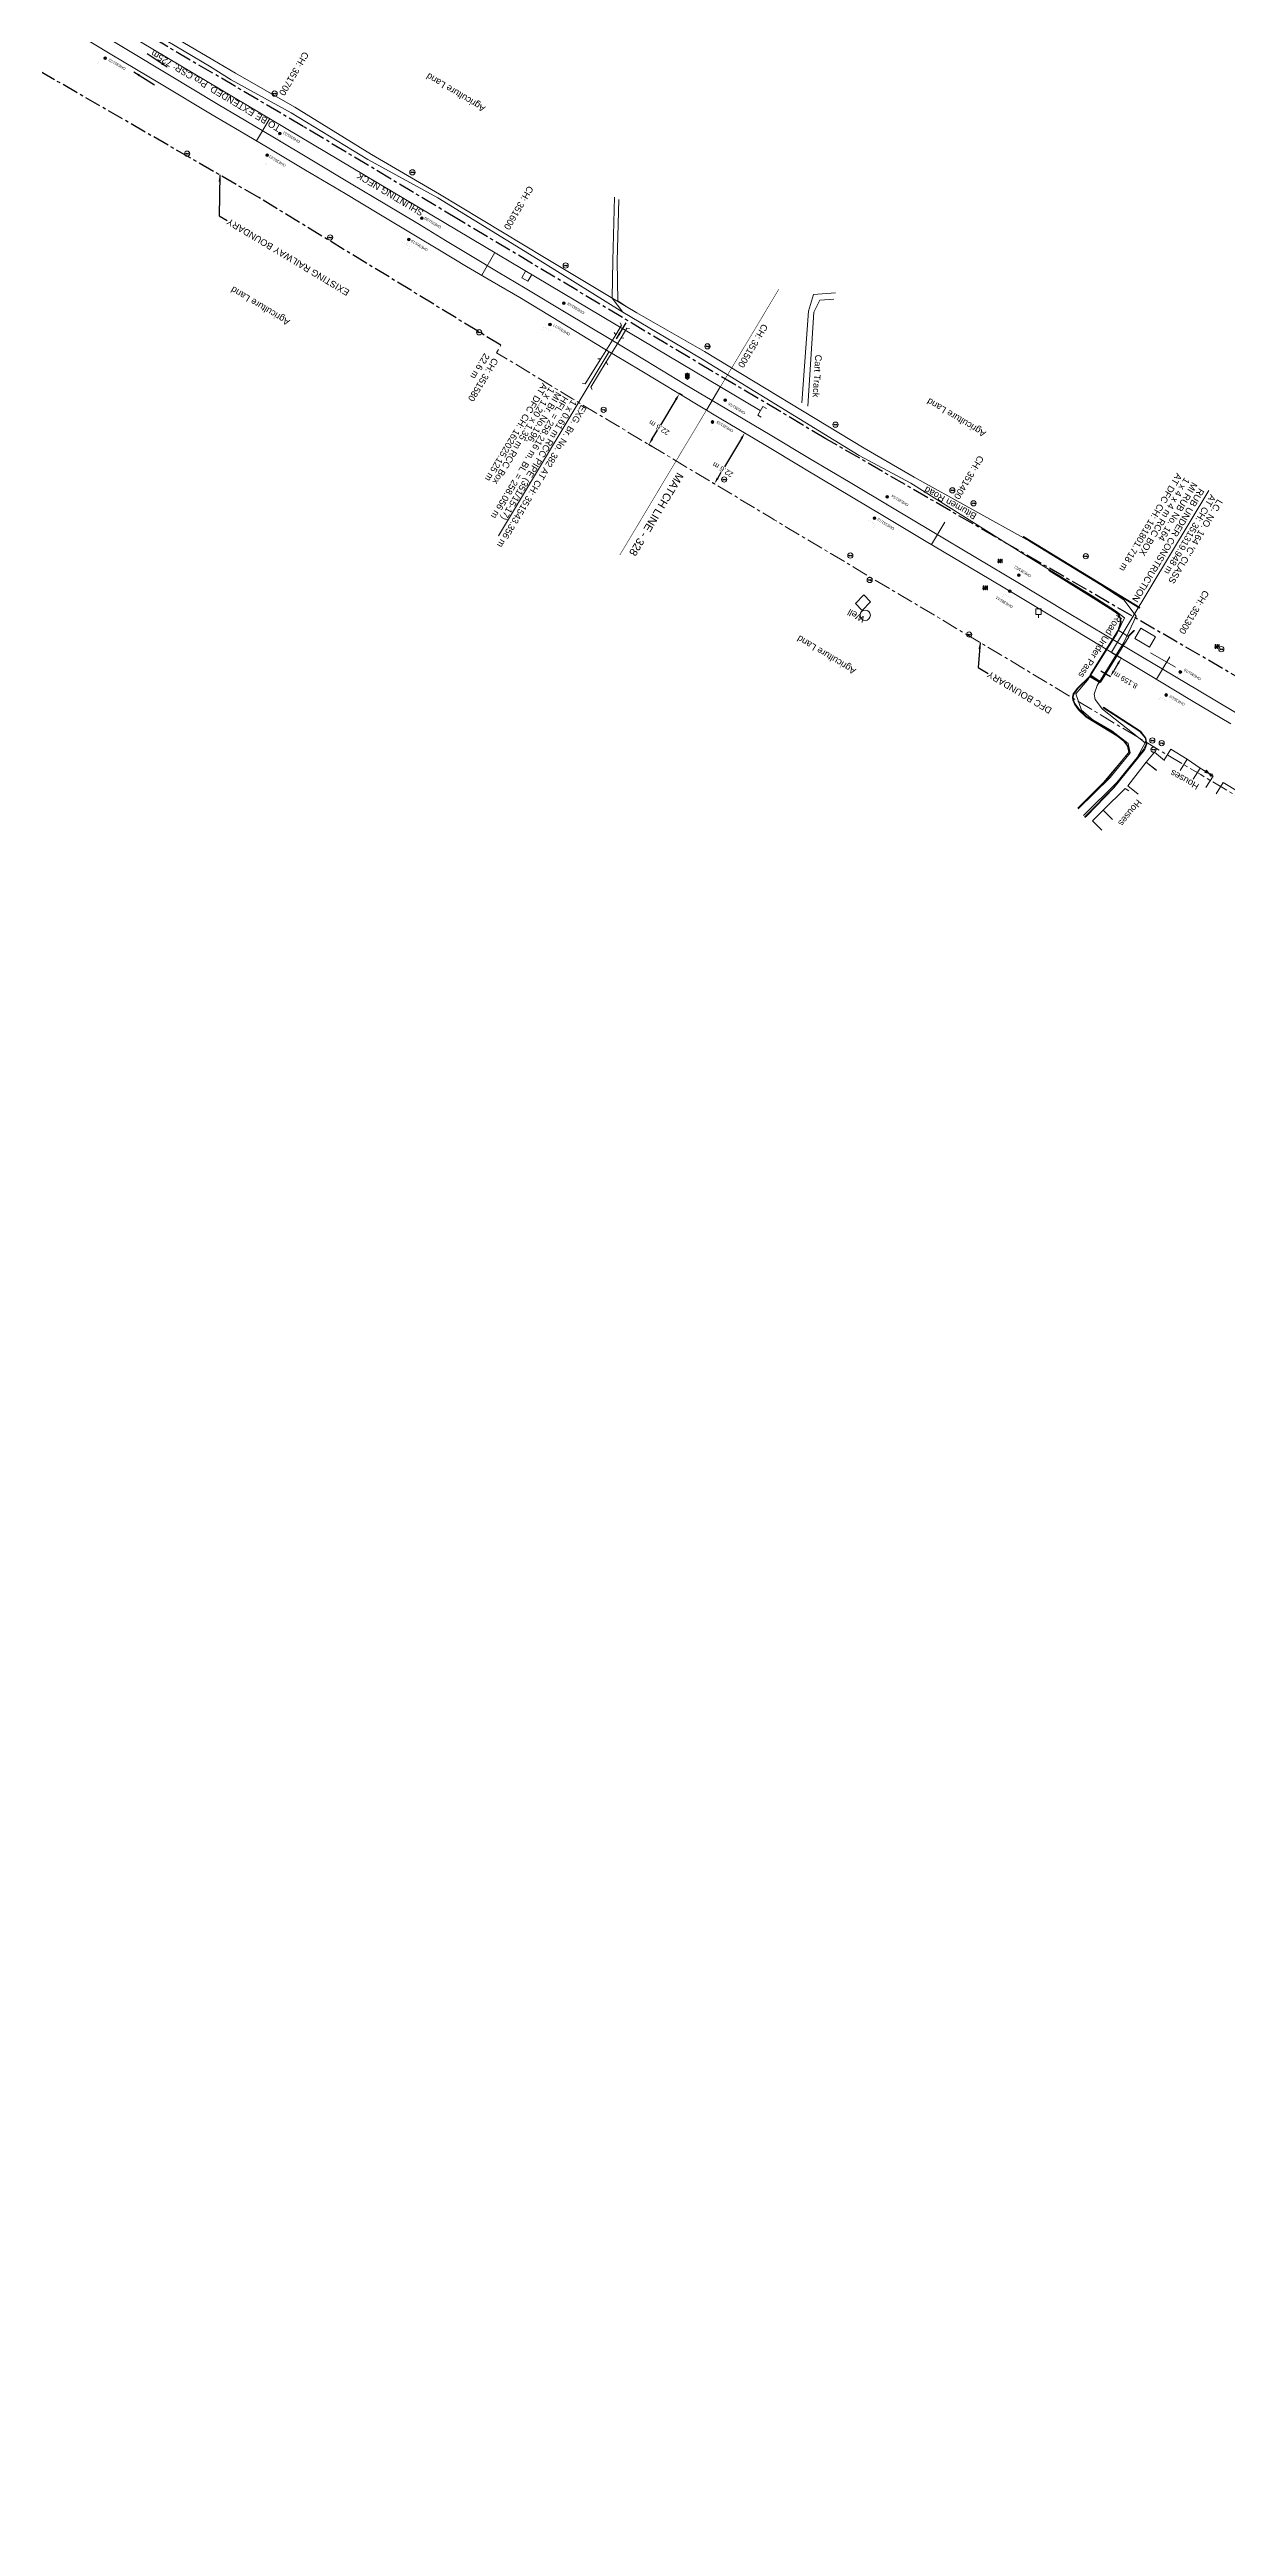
# Model space of a CAD drawing. Header units: metres. Extents: x 593168 to 611286, y 3401475 to 3412398.
# Drawn here: x 601145 to 601594, y 3406618 to 3407564 of the extents above; entities that cross this region are included whole.
import ezdxf
from ezdxf.enums import TextEntityAlignment as Align

# ---------------------------------------------------------------- set-up
doc = ezdxf.new("R2010")
doc.units = ezdxf.units.M
doc.header["$MEASUREMENT"] = 0
doc.linetypes.add('CENTER', pattern=[2, 1.25, -0.25, 0.25, -0.25])
doc.linetypes.add('PHANTOM2', pattern=[1.25, 0.625, -0.125, 0.125, -0.125, 0.125, -0.125])
doc.layers.get('Defpoints').update_dxf_attribs({"lineweight": 0})
for name, color, linetype, lineweight in [('BRIDGE DETAILS PLAN', 7, 'Continuous', 0), ('CANAL BOTTOM', 5, 'Continuous', 0), ('Cart Track', 34, 'Continuous', 0), ('Compound Wall', 251, 'Continuous', 0), ('Culvert Parapet', 7, 'Continuous', 0), ('DFCC BOUNDARY', 6, 'CENTER', 0), ('Electric Pole', 251, 'Continuous', 0), ('Existing IR Chainage', 7, 'Continuous', 0), ('Existing IR Track', 143, 'Continuous', 0), ('Gate', 251, 'Continuous', 0), ('Govt buliding', 251, 'Continuous', 0), ('Grill', 251, 'Continuous', 0), ('IR PROP. DETAILS', 190, 'Continuous', 0), ('L', 60, 'Continuous', 0), ('LC DETAILS IN PLAN', 7, 'Continuous', 0), ('OHE MAST', 8, 'Continuous', 0), ('OHE MAST TEXT', 8, 'Continuous', 0), ('PROPOSED DFCC TRACK', 1, 'Continuous', 0), ('Residential Building Pucca', 251, 'Continuous', 0), ('Residential Building Semipucca', 251, 'Continuous', 0), ('Retaining Wall', 251, 'Continuous', 0), ('Side Details', 251, 'Continuous', 0), ('Sign Board', 251, 'Continuous', 0), ('Subroad Edge', 34, 'Continuous', 0), ('Text1', 251, 'Continuous', 0), ('Transformer', 251, 'Continuous', 0), ('Trolley Stand', 251, 'Continuous', 0), ('Water Logged Area', 5, 'Continuous', 0), ('Well', 5, 'Continuous', 0), ('WL', 7, 'Continuous', 0)]:
    doc.layers.add(name, color=color, linetype=linetype, lineweight=lineweight)
doc.layers.add('Existing Railway Boundary', color=7, linetype='CENTER')
doc.layers.add('MATCH LINE', color=7, linetype='Continuous')
doc.styles.add('CUT-FILL', font='cut-fill.shx', dxfattribs={"height": 2})
doc.styles.get("Standard").update_dxf_attribs({"font": 'arial.ttf'})
doc.styles.add('Style-Arial', font='arial.ttf')
doc.dimstyles.new('ISO-25', dxfattribs={"dimtxt": 2.5, "dimasz": 2.5, "dimexe": 1.25, "dimexo": 0.625, "dimtad": 1, "dimtxsty": 'Standard', "dimcen": 2.5, "dimadec": 0, "dimazin": 0, "dimtfac": 1, "dimtmove": 0, "dimatfit": 3, "dimfxl": 1, "dimarcsym": 0})
doc.dimstyles.get("Standard").update_dxf_attribs({"dimtxt": 0.18, "dimasz": 0.18, "dimexe": 0.18, "dimexo": 0.0625, "dimgap": 0.09, "dimtad": 0, "dimtih": 1, "dimtoh": 1, "dimdec": 4, "dimzin": 0, "dimdsep": 46, "dimtxsty": 'Standard', "dimcen": 0.09, "dimadec": 0, "dimazin": 0, "dimtfac": 1, "dimtdec": 4, "dimtofl": 0, "dimtmove": 0, "dimatfit": 3, "dimfxl": 1, "dimtolj": 1, "dimtzin": 0, "dimarcsym": 0})

# ---------------------------------------------------------------- blocks, each defined once
blk = doc.blocks.new('GT')
at = {"layer": 'Gate'}
for p, q in [((-0.5, -0.5), (-0.5, 0.5)), ((-0.5, 0.5), (0.5, -0.5)), ((0.5, 0.5), (0.5, -0.5))]:
    blk.add_line(p, q, dxfattribs=at)
blk.add_lwpolyline([(0.5, 0.5), (-0.5, -0.5)], dxfattribs=at)
blk = doc.blocks.new('EP')
blk.add_hatch(color=8).paths.add_polyline_path([(-0.21, -0.05), (-0.21, 0.16), (-0.93, -0.01), (-0.31, 0.07), (-0.31, -0.19), (0.31, 0), (0.31, -0.24), (0.94, -0.01), (0.41, -0.1), (0.43, 0.15)])
at = {"color": 8}
for p, q in [((-0.93, -0.01), (-0.21, 0.16)), ((-0.31, 0.07), (-0.93, -0.01)), ((-0.31, -0.19), (-0.31, 0.07)), ((0.31, 0), (-0.31, -0.19)), ((-0.21, 0.16), (-0.21, -0.05)), ((-0.21, -0.05), (0.43, 0.15)), ((0.31, -0.24), (0.31, 0)), ((0.43, 0.15), (0.41, -0.1)), ((0.94, -0.01), (0.31, -0.24)), ((0.41, -0.1), (0.94, -0.01))]:
    blk.add_line(p, q, dxfattribs=at)
blk.add_circle((0, 0), 1, dxfattribs=at)
blk = doc.blocks.new('SIG')
for color, points in [(1, [(-0.22, 0.42, 0.180295), (-0.01, 0.33, -0.00255), (0.01, 0.33, -0.00255), (0.02, 0.33, 0.180295), (0.23, 0.42, -0.002654), (0.25, 0.44, 0.184495), (0.33, 0.65, 1.000001), (-0.32, 0.65, 0.184495), (-0.24, 0.44, -0.002654)]), (2, [(0.23, -0.23, -0.002654), (0.25, -0.21, 0.184495), (0.33, 0.01, 1.000001), (-0.32, 0.01, 0.184495), (-0.24, -0.21, -0.002654), (-0.22, -0.23, 0.180295), (-0.01, -0.32, -0.00255), (0.01, -0.32, -0.00255), (0.02, -0.32, 0.180295)]), (3, [(0.23, -0.88, -0.002654), (0.25, -0.86, 0.184495), (0.33, -0.64, 1.000001), (-0.32, -0.64, 0.184495), (-0.24, -0.86, -0.002654), (-0.22, -0.88, 0.395599)])]:
    blk.add_hatch(color=color).paths.add_polyline_path(points)
for p, q in [((-0.31, 0.98), (-0.32, -0.9)), ((0.33, -0.9), (0.32, 0.98))]:
    blk.add_line(p, q)
for points in [[(-0.31, 0.98), (-0.81, 0.98, 0.198758), (-0.42, 0.41, 0.003814), (-0.31, 0.39, 0.003814)], [(-0.31, 0.33), (-0.81, 0.33, 0.198758), (-0.42, -0.23, 0.003727), (-0.32, -0.26, 0.003727)], [(0.32, 0.98), (0.82, 0.98, -0.198758), (0.44, 0.41, -0.003814), (0.32, 0.39, -0.003814)], [(0.32, 0.33), (0.82, 0.33, -0.198758), (0.44, -0.23, -0.003727), (0.33, -0.26, -0.003727)], [(-0.32, -0.32), (-0.81, -0.32, 0.198758), (-0.42, -0.88, 0.003639), (-0.32, -0.9)], [(0.33, -0.32), (0.82, -0.32, -0.198758), (0.44, -0.88, -0.003639), (0.33, -0.9)]]:
    blk.add_lwpolyline(points, format="xyb")
for centre, radius, start, end in [((0.01, 0.91), 0.324, 12.40488, 167.59512), ((0.01, 0.81), 0.357, 27.75781, 152.24219), ((0.01, -0.9), 0.324, 181.45715, 358.54285)]:
    blk.add_arc(centre, radius, start, end)
blk = doc.blocks.new('L')
at = {"layer": 'WL'}
for p, q in [((1.07, 3.42), (-1.06, 3.42)), ((-1.06, 3.42), (-1.06, 1.29)), ((-1.06, 1.29), (1.07, 1.29)), ((0, 1.29), (0, 0)), ((1.07, 1.29), (1.07, 3.42))]:
    blk.add_line(p, q, dxfattribs=at)
at = {"layer": 'WL', "style": 'CUT-FILL'}
blk.add_text('L', height=0.739, dxfattribs=at).set_placement((-0.18, 2.03))
blk = doc.blocks.new('TRF')
blk.add_hatch(color=256).paths.add_polyline_path([(0.22, -0.04), (0.38, 0.42), (-0.98, -0.29), (0.02, 0.04), (-0.18, -0.39), (0.98, 0.09)])
for p, q in [((-0.69, 0.72), (-0.69, -0.72)), ((-0.52, 0.72), (-0.69, 0.72)), ((-0.52, -0.72), (-0.52, 0.72)), ((0, 0.72), (0, -0.72)), ((0.17, 0.72), (0, 0.72)), ((0.17, -0.72), (0.17, 0.72)), ((0.7, 0.72), (0.7, -0.72)), ((0.87, 0.72), (0.7, 0.72)), ((0.87, -0.72), (0.87, 0.72)), ((-0.69, -0.72), (-0.52, -0.72)), ((0, -0.72), (0.17, -0.72)), ((0.7, -0.72), (0.87, -0.72))]:
    blk.add_line(p, q)
blk.add_lwpolyline([(0.22, -0.04), (0.38, 0.42), (-0.98, -0.29), (0.02, 0.04), (-0.18, -0.39), (0.98, 0.09)], close=True)
blk = doc.blocks.new('OHE MAST')
h = blk.add_hatch(color=256)
h.dxf.hatch_style = 1
edge = h.paths.add_edge_path()
edge.add_arc((0, 0), 0.514, 0, 360)
at = {"const_width": 0.01}
for points in [[(1.5, 3.5), (1.5, 2), (-1.5, 2), (-1.5, 3.5)], [(0, 2), (0, 0)]]:
    blk.add_lwpolyline(points, dxfattribs=at)
blk.add_circle((0, 0), 0.514)
blk = doc.blocks.new('*D733')
at = {"layer": 'Defpoints', "color": 0, "transparency": 16777216}
for p in [(601550.19, 3407333.55), (601546, 3407326.55), (601549.73, 3407324.32)]:
    blk.add_point(p, dxfattribs=at)
at = {"layer": 'PROPOSED DFCC TRACK', "color": 0, "lineweight": -2, "transparency": 16777216}
for p, q in [((601550.29, 3407333.49), (601554.03, 3407331.26)), ((601552.64, 3407329.18), (601551.01, 3407326.46)), ((601546.1, 3407326.49), (601549.84, 3407324.26))]:
    blk.add_line(p, q, dxfattribs=at)
at = {"layer": 'PROPOSED DFCC TRACK', "color": 0, "transparency": 16777216}
for points in [[(601552.28, 3407329.39), (601552.99, 3407328.96), (601553.92, 3407331.32)], [(601550.66, 3407326.68), (601551.37, 3407326.25), (601549.73, 3407324.32)]]:
    blk.add_solid(points, dxfattribs=at)
at = {"layer": 'PROPOSED DFCC TRACK', "color": 0, "lineweight": 0, "transparency": 16777216, "insert": (601555.55, 3407322.97), "char_height": 2, "attachment_point": 5, "rotation": 149, "style": 'Style-Arial'}
blk.add_mtext('\\A1;8.159 m', dxfattribs=at)
blk = doc.blocks.new('TerminatorOpen_0.5')
at = {"color": 0, "linetype": 'ByBlock', "lineweight": -2}
for q in [(-1, 0.25), (-1, 0), (-1, -0.25)]:
    blk.add_line((0, 0), q, dxfattribs=at)
blk = doc.blocks.new('*D782')
at = {"layer": 'Defpoints', "color": 0, "linetype": 'ByBlock', "ltscale": 5, "transparency": 16777216}
for p in [(601409.4, 3407417.77), (601410.26, 3407417.25), (601397.8, 3407398.37)]:
    blk.add_point(p, dxfattribs=at)
at = {"layer": 'DFCC BOUNDARY', "color": 0, "linetype": 'ByBlock', "lineweight": -2, "ltscale": 5, "transparency": 16777216}
for p, q in [((601408.97, 3407415.11), (601402.49, 3407404.27)), ((601409.5, 3407417.7), (601410.36, 3407417.19)), ((601397.91, 3407398.3), (601398.77, 3407397.79)), ((601399.94, 3407400), (601401.32, 3407402.3))]:
    blk.add_line(p, q, dxfattribs=at)
at = {"layer": 'DFCC BOUNDARY', "color": 0, "linetype": 'ByBlock', "ltscale": 5, "transparency": 16777216}
for points in [[(601408.62, 3407415.32), (601409.33, 3407414.89), (601410.26, 3407417.25)], [(601399.58, 3407400.21), (601400.3, 3407399.79), (601398.66, 3407397.85)]]:
    blk.add_solid(points, dxfattribs=at)
at = {"layer": 'DFCC BOUNDARY', "color": 0, "linetype": 'ByBlock', "ltscale": 5, "transparency": 16777216, "insert": (601401.9, 3407403.29), "char_height": 2, "attachment_point": 5, "rotation": 149, "style": 'Style-Arial'}
blk.add_mtext('\\A1;22.6 m', dxfattribs=at)
blk = doc.blocks.new('*D783')
at = {"layer": 'Defpoints', "color": 0, "linetype": 'ByBlock', "ltscale": 5, "transparency": 16777216}
for p in [(601385.31, 3407432.19), (601386.56, 3407431.44), (601374.93, 3407412.06)]:
    blk.add_point(p, dxfattribs=at)
at = {"layer": 'DFCC BOUNDARY', "color": 0, "linetype": 'ByBlock', "lineweight": -2, "ltscale": 5, "transparency": 16777216}
for p, q in [((601386.45, 3407431.5), (601385.2, 3407432.25)), ((601384.02, 3407430.04), (601378.16, 3407420.27)), ((601374.82, 3407412.12), (601373.57, 3407412.87)), ((601374.96, 3407414.95), (601376.98, 3407418.31))]:
    blk.add_line(p, q, dxfattribs=at)
at = {"layer": 'DFCC BOUNDARY', "color": 0, "linetype": 'ByBlock', "ltscale": 5, "transparency": 16777216}
for points in [[(601383.67, 3407430.26), (601384.38, 3407429.83), (601385.31, 3407432.19)], [(601374.61, 3407415.17), (601375.32, 3407414.74), (601373.68, 3407412.81)]]:
    blk.add_solid(points, dxfattribs=at)
at = {"layer": 'DFCC BOUNDARY', "color": 0, "linetype": 'ByBlock', "ltscale": 5, "transparency": 16777216, "insert": (601377.57, 3407419.29), "char_height": 2, "attachment_point": 5, "rotation": 149, "style": 'Style-Arial'}
blk.add_mtext('\\A1;22.6 m', dxfattribs=at)

msp = doc.modelspace()

# ---------------------------------------------------------------- linework, layer by layer
at = {"layer": 'BRIDGE DETAILS PLAN', "lineweight": 13, "flags": 128}
msp.add_lwpolyline([(601358.4923, 3407448.2914), (601316.2706, 3407378.0113)], dxfattribs=at)
at = {"layer": 'Cart Track'}
for points in [[(601360.5133, 3407507.2627, 258.4391), (601359.9002, 3407483.0781, 258.5004), (601359.6963, 3407468.624, 258.5953), (601363.809, 3407463.3382, 258.5993)], [(601365.006, 3407465.4975, 258.5463), (601361.8561, 3407467.6321, 258.5943), (601361.5755, 3407482.8685, 258.4474), (601362.1656, 3407506.3232, 258.4468)], [(601432.0099, 3407428.7267, 258.6783), (601434.6265, 3407463.7803, 258.4134), (601436.5064, 3407470.06, 258.4554), (601444.8822, 3407470.6755, 258.4224)], [(601444.254, 3407468.2941, 258.5133), (601438.88, 3407467.9474, 258.3894), (601436.616, 3407463.3261, 258.4304), (601434.3187, 3407427.5344, 258.6983)]]:
    msp.add_polyline3d(points, dxfattribs=at)
at = {"layer": 'Compound Wall'}
for points in [[(601546.9906, 3407273.25, 259.1772), (601555.343, 3407281.5626, 259.2091), (601556.7225, 3407280.6434, 259.3381)], [(601586.0934, 3407288.0864, 259.3821), (601584.0289, 3407289.3372, 259.3131)], [(601588.4506, 3407286.5689, 259.4501), (601588.8938, 3407286.2219, 259.3261)]]:
    msp.add_polyline3d(points, dxfattribs=at)
at = {"layer": 'Culvert Parapet'}
for points in [[(601546.1322, 3407322.3222, 259.572), (601541.997, 3407324.9058, 259.561), (601552.6967, 3407341.9959, 259.5271), (601556.8319, 3407339.4123, 259.5271)], [(601545.9804, 3407322.2174, 259.821), (601541.8954, 3407324.6939, 259.819), (601541.7256, 3407324.3415, 259.824), (601545.8106, 3407321.865, 259.824)]]:
    msp.add_polyline3d(points, close=True, dxfattribs=at)
at = {"layer": 'DFCC BOUNDARY', "ltscale": 5, "flags": 128}
msp.add_lwpolyline([(602647.7208, 3406653.5383), (602626.6516, 3406618.3556), (602625.5805, 3406618.9982), (602611.1663, 3406627.6057), (602596.216, 3406636.5335), (602582.5302, 3406644.7469), (602568.9277, 3406652.9103), (602552.3295, 3406662.8333), (602536.3002, 3406672.4162), (602520.5809, 3406681.8447), (602505.0492, 3406691.1608), (602490.4216, 3406699.9116), (602475.8003, 3406708.6586), (602457.241, 3406719.757), (602438.4392, 3406731.0003), (602423.8153, 3406739.7577), (602408.864, 3406748.7122), (602392.2261, 3406758.6842), (602375.1982, 3406768.8897), (602363.6657, 3406775.7943), (602351.4914, 3406783.083), (602335.8361, 3406792.4539), (602319.9244, 3406801.9787), (602297.3716, 3406815.4363), (602274.3314, 3406829.2051), (602254.6485, 3406841.0081), (602235.3909, 3406852.5562), (602216.7277, 3406863.7367), (602198.6689, 3406874.5552), (602176.9567, 3406887.5198), (602155.5265, 3406900.3159), (602154.6798, 3406900.8228), (602175.5337, 3406935.6333), (602160.0051, 3406944.9303), (602143.5523, 3406954.7809), (602128.2101, 3406963.9475), (602112.3641, 3406973.4149), (602096.6485, 3406982.8462), (602080.6999, 3406992.4172), (602064.4521, 3407002.1395), (602047.7153, 3407012.1542), (602032.8721, 3407021.0407), (602017.6437, 3407030.1578), (602002.1142, 3407039.4564), (601986.1202, 3407049.033), (601973.6769, 3407056.4909), (601960.9086, 3407064.1435), (601944.1732, 3407074.1285), (601927.3741, 3407084.1514), (601906.8472, 3407096.4415), (601886.4643, 3407108.6456), (601861.6498, 3407123.4596), (601846.2482, 3407132.7021), (601831.1142, 3407141.784), (601813.6892, 3407152.1752), (601796.819, 3407162.2357), (601779.3481, 3407172.7246), (601762.3524, 3407182.9283), (601759.5179, 3407184.6179), (601758.4136, 3407182.7394), (601745.8285, 3407190.2413), (601730.5285, 3407199.3615), (601715.7626, 3407208.1913), (601701.0965, 3407216.9614), (601684.5348, 3407226.9036), (601667.9815, 3407236.8409), (601651.0738, 3407246.9555), (601634.3282, 3407256.9731), (601616.8023, 3407267.4338), (601599.6778, 3407277.6548), (601584.1867, 3407286.8622), (601569.1257, 3407295.8142), (601552.032, 3407306.0817), (601535.2402, 3407316.1678), (601518.1811, 3407326.4177), (601501.2869, 3407336.5686), (601484.4898, 3407346.5568), (601467.9521, 3407356.3908), (601452.0029, 3407365.9137), (601421.449, 3407384.1568), (601420.948, 3407384.4587), (601406.0517, 3407393.4343), (601389.5488, 3407403.301), (601381.5204, 3407408.1011), (601358.7309, 3407421.7832), (601344.5292, 3407430.3151), (601328.2198, 3407440.1976), (601315.5488, 3407447.8754), (601317.2433, 3407450.7097)], dxfattribs=at)
at = {"layer": 'Existing IR Chainage', "color": 7, "linetype": 'Continuous', "lineweight": 13, "flags": 128}
for points in [[(601229.1463, 3407537.2885), (601224.0521, 3407528.6833)], [(601314.9662, 3407486.0506), (601309.9132, 3407477.4211)], [(601400.7953, 3407434.5592), (601395.6638, 3407425.9763)], [(601486.5918, 3407383.2351), (601481.4808, 3407374.6399)], [(601572.4345, 3407331.8556), (601567.2854, 3407323.2832)]]:
    msp.add_lwpolyline(points, dxfattribs=at)
at = {"layer": 'Existing IR Track', "flags": 128}
for points in [[(601595.7338, 3407306.2897), (601580.7179, 3407315.2148), (601563.6689, 3407325.4554), (601546.8772, 3407335.5415), (601529.8209, 3407345.7898), (601512.8822, 3407355.9673), (601496.0408, 3407365.982), (601479.5205, 3407375.8056), (601463.5888, 3407385.3181), (601433.0739, 3407403.5378), (601432.612, 3407403.8161), (601417.6823, 3407412.8119), (601401.1461, 3407422.6985), (601393.1355, 3407427.4879), (601370.3638, 3407441.1594), (601356.2044, 3407449.6659), (601339.9317, 3407459.5261), (601324.4687, 3407468.8957), (601313.9603, 3407475.0513), (601304.0903, 3407480.8307), (601293.781, 3407487.0105), (601284.0157, 3407492.8643), (601270.6089, 3407500.8966), (601257.8015, 3407508.5698), (601242.7275, 3407517.5629), (601228.6442, 3407525.9649), (601217.5487, 3407532.5333), (601207.1428, 3407538.6936), (601187.6672, 3407550.2867), (601168.1565, 3407561.9007), (601150.4876, 3407572.5882)], [(601598.1676, 3407310.1363), (601583.0311, 3407319.1674), (601566.0798, 3407329.2735), (601549.209, 3407339.3317), (601532.1689, 3407349.512), (601515.0424, 3407359.7439), (601498.384, 3407369.6862), (601481.7994, 3407379.5845), (601465.9473, 3407389.0521), (601450.4198, 3407398.3258), (601434.9762, 3407407.565), (601419.9274, 3407416.5679), (601403.4365, 3407426.3433), (601387.2947, 3407435.9101), (601372.6511, 3407444.7639), (601358.4755, 3407453.3403), (601342.1931, 3407463.0857), (601326.525, 3407472.4633), (601316.2456, 3407478.6643), (601306.3261, 3407484.6482), (601296.1475, 3407490.7517), (601286.1619, 3407496.7393), (601272.9733, 3407504.6343), (601260.0796, 3407512.3527), (601245.1067, 3407521.3224), (601230.8787, 3407529.8459), (601219.9607, 3407536.3474), (601209.3703, 3407542.6537), (601190.1447, 3407554.1959), (601160.1458, 3407572.2055)]]:
    msp.add_lwpolyline(points, dxfattribs=at)
at = {"layer": 'Existing Railway Boundary', "ltscale": 5}
for points in [[(601317.2433, 3407450.7097), (601224.899, 3407507.0908), (601103.8361, 3407576.9037), (601076.3041, 3407593.1922), (601027.0445, 3407622.1279), (600800.8989, 3407757.7565), (600729.53, 3407800.2216), (600590.7896, 3407882.7312), (600531.0891, 3407918.878), (600526.2178, 3407921.6024), (600502.3694, 3407935.4788), (600422.2553, 3407983.1065), (600376.8527, 3408011.2163), (600345.4847, 3408028.7629), (600315.7213, 3408046.6622), (600129.9447, 3408159.317), (599995.7813, 3408208.5798), (599954.336, 3408225.7264), (599945.3157, 3408214.7803), (599936.2222, 3408204.7154)], [(602240.837, 3406937.0674), (602116.2948, 3407010.7668), (601764.5806, 3407219.7883), (601759.3642, 3407222.2685), (601653.1238, 3407292.2946), (601441.2096, 3407415.0505), (601397.917, 3407440.7299), (601301.0475, 3407498.7265), (601241.8375, 3407534.2132), (601188.4611, 3407565.6026), (601139.5754, 3407594.3481), (601094.5264, 3407622.448), (600939.9459, 3407716.091), (600853.7892, 3407766.6119), (600798.1443, 3407818.9628), (600756.3389, 3407844.4101), (600651.5465, 3407908.0731), (600401.2293, 3408050.9686)]]:
    msp.add_lwpolyline(points, dxfattribs=at)
at = {"layer": 'Govt buliding'}
msp.add_polyline3d([(601564.7152, 3407335.5184, 259.848), (601559.1269, 3407338.8384, 259.803), (601561.3979, 3407342.7908, 259.7), (601566.9864, 3407339.4707, 259.7)], close=True, dxfattribs=at)
at = {"layer": 'Grill'}
msp.add_polyline3d([(601574.6044, 3407327.824, 259.4881), (601565.0905, 3407333.3792, 259.731)], dxfattribs=at)
at = {"layer": 'IR PROP. DETAILS'}
msp.add_lwpolyline([(601416.1534, 3407425.7798), (600988.7507, 3407680.1794, -0.00071772), (600964.1023, 3407694.8986), (600944.4743, 3407706.6581)], format="xyb", dxfattribs=at)
at = {"layer": 'IR PROP. DETAILS', "elevation": -0.0005}
for points in [[(601363.2499, 3407458.3741), (601361.0182, 3407454.6855)], [(601362.6711, 3407459.2532), (601363.2499, 3407458.3741)], [(601365.2157, 3407457.1848), (601363.0635, 3407453.5264)], [(601366.2629, 3407457.08), (601365.2157, 3407457.1848)]]:
    msp.add_lwpolyline(points, dxfattribs=at)
at = {"layer": 'IR PROP. DETAILS'}
msp.add_lwpolyline([(601416.5806, 3407423.288), (601415.2408, 3407424.0907), (601417.2127, 3407427.3819), (601418.5525, 3407426.5792)], dxfattribs=at)
at = {"layer": 'LC DETAILS IN PLAN', "lineweight": 13, "flags": 128}
msp.add_lwpolyline([(601550.1851, 3407333.5542), (601587.2893, 3407395.3269)], dxfattribs=at)
at = {"layer": 'MATCH LINE', "linetype": 'PHANTOM2', "ltscale": 15, "const_width": 0.2}
msp.add_lwpolyline([(601423.2083, 3407472.0468), (601362.6261, 3407370.718)], dxfattribs=at)
at = {"layer": 'PROPOSED DFCC TRACK', "color": 7, "linetype": 'Continuous', "flags": 128}
for points, elevation in [([(601354.1627, 3407445.5324), (601355.3989, 3407445.5161), (601361.0182, 3407454.6855), (601360.4394, 3407455.5646)], -0.0005), ([(601358.0198, 3407443.2629), (601357.4441, 3407444.3569), (601363.0635, 3407453.5264), (601364.1095, 3407453.4096)], 0.0005)]:
    msp.add_lwpolyline(points, dxfattribs=dict(at, elevation=elevation))
at = {"layer": 'PROPOSED DFCC TRACK', "linetype": 'Continuous', "flags": 128}
for points, elevation in [([(601355.3989, 3407445.5161), (601349.4402, 3407435.9567), (601348.3963, 3407436.0903)], -0.0005), ([(601357.4441, 3407444.3569), (601351.4966, 3407434.6706), (601352.0737, 3407433.7905)], 0.0005)]:
    msp.add_lwpolyline(points, dxfattribs=dict(at, elevation=elevation))
at = {"layer": 'Residential Building Pucca'}
for points in [[(601560.2788, 3407279.4706, 259.2621), (601556.3411, 3407282.5495, 259.2621), (601563.423, 3407291.6069, 259.613), (601567.3607, 3407288.528, 259.613)], [(601567.2977, 3407288.449, 259.613), (601563.423, 3407291.6069, 259.613), (601566.5579, 3407295.4534, 259.4441), (601570.4326, 3407292.2955, 259.4441)], [(601570.1566, 3407292.2716, 259.2921), (601572.7678, 3407296.5339, 259.2921), (601578.9967, 3407292.718, 259.2021), (601576.3855, 3407288.4557, 259.2021)], [(601576.3855, 3407288.4557, 259.2021), (601578.9967, 3407292.718, 259.2021), (601584.0289, 3407289.3372, 259.3131), (601581.3368, 3407285.1255, 259.3131)], [(601581.3368, 3407285.1255, 259.3131), (601584.0289, 3407289.3372, 259.3131), (601588.8949, 3407286.2269, 259.3261), (601586.2028, 3407282.0152, 259.3261)], [(601590.1484, 3407279.5915, 259.4131), (601592.7219, 3407283.8766, 259.4131), (601605.0071, 3407276.4984, 259.3671), (601602.4335, 3407272.2133, 259.3671)], [(601546.5301, 3407265.6648, 259.2381), (601542.974, 3407269.1776, 259.2381), (601546.9934, 3407273.2465, 259.1762), (601550.5495, 3407269.7337, 259.1762)]]:
    msp.add_polyline3d(points, dxfattribs=at)
at = {"layer": 'Residential Building Semipucca'}
msp.add_polyline3d([(601458.2482, 3407352.8023, 259.1102), (601455.0834, 3407349.52, 260.2608), (601452.4839, 3407352.1432, 260.2388), (601455.7479, 3407355.5283, 260.2388)], close=True, dxfattribs=at)
at = {"layer": 'Retaining Wall'}
for points in [[(601516.6591, 3407377.7648, 258.1225), (601516.5257, 3407377.5526, 258.0905), (601560.7997, 3407350.4168, 258.6573), (601560.9331, 3407350.629, 258.6893)], [(601552.6894, 3407342.0788, 259.5321), (601552.8537, 3407341.938, 259.547), (601553.8719, 3407345.1145, 258.7603), (601553.6075, 3407346.6353, 258.8133), (601553.2479, 3407347.4708, 258.8243), (601552.6605, 3407348.2272, 258.8393), (601551.1514, 3407349.4161, 258.9072), (601544.5895, 3407353.5155, 258.9382), (601526.4325, 3407364.9914, 258.7013), (601526.3119, 3407364.8133, 258.7393), (601544.4981, 3407353.3918, 258.9462), (601551.0643, 3407349.2425, 258.8982), (601552.5422, 3407348.1044, 258.8443), (601553.0144, 3407347.2817, 258.8193), (601553.4127, 3407346.5046, 258.8083), (601553.6179, 3407345.1102, 259.538)]]:
    msp.add_polyline3d(points, close=True, dxfattribs=at)
for points in [[(601558.9461, 3407341.8245, 259.3991), (601558.6974, 3407341.9019, 259.3921), (601556.4873, 3407339.6868, 259.4741)], [(601556.4873, 3407339.6868, 259.4741), (601556.6624, 3407339.5609, 259.4791), (601558.9461, 3407341.8245, 259.3991)], [(601537.3058, 3407274.0877, 259.1625), (601547.0649, 3407283.8143, 259.2481), (601556.718, 3407295.3477, 259.1662), (601556.247, 3407297.7166, 259.2891), (601554.8416, 3407299.6874, 259.3221), (601552.1545, 3407301.6252, 259.3241), (601540.5546, 3407308.8558, 258.8852), (601537.6252, 3407311.6476, 258.7773), (601536.0291, 3407313.7434, 258.8453), (601535.4193, 3407315.3228, 258.8523), (601535.3189, 3407316.3809, 258.8752), (601535.571, 3407317.6458, 258.8483), (601537.1154, 3407319.7915, 258.8163), (601541.7256, 3407324.3415, 259.824), (601541.8211, 3407324.1784, 258.8682), (601537.3064, 3407319.6794, 258.8133), (601535.8581, 3407317.5537, 258.8562), (601535.5423, 3407316.4052, 258.8722), (601535.6428, 3407315.3471, 258.8493), (601536.2305, 3407313.9739, 258.8463), (601537.8257, 3407311.8435, 258.7803), (601540.6407, 3407309.0222, 258.8822), (601552.2517, 3407301.8915, 259.3211), (601555.0106, 3407299.8611, 259.3221), (601556.4198, 3407297.7696, 259.2681), (601556.9424, 3407295.5058, 259.2651), (601547.2204, 3407283.5715, 259.2471), (601537.4209, 3407273.9338, 259.3016)], [(601539.8577, 3407270.6748, 259.3187), (601540.3927, 3407271.1749, 259.3221), (601550.8849, 3407281.8263, 259.2831), (601562.5638, 3407296.6085, 259.2531), (601563.3653, 3407298.4741, 259.2781), (601563.111, 3407300.7272, 259.2681), (601561.0149, 3407303.301, 259.2701), (601547.0178, 3407312.3838, 259.0242), (601547.1704, 3407312.5625, 259.0252), (601561.1729, 3407303.5145, 259.2581), (601563.287, 3407300.8324, 259.2501), (601563.6276, 3407298.4846, 259.2781), (601562.8254, 3407296.4283, 259.2521), (601551.0867, 3407281.7738, 259.2961), (601540.5962, 3407271.0267, 259.3251), (601540.0066, 3407270.4756, 259.3214)]]:
    msp.add_polyline3d(points, dxfattribs=at)
at = {"layer": 'Subroad Edge'}
for points in [[(601365.006, 3407465.4975, 258.5463), (601333.8611, 3407484.1815, 258.5553), (601293.7731, 3407508.3974, 258.6003), (601267.8277, 3407523.5667, 258.6653), (601238.5868, 3407541.5739, 258.6873), (601215.9453, 3407554.4897, 258.7583), (601207.3493, 3407559.661, 258.6643), (601178.0061, 3407576.9545, 258.6443), (601144.2085, 3407597.52, 258.5673), (601115.2743, 3407614.6036, 258.5873), (601107.3267, 3407620.2252, 258.6033), (601107.8263, 3407629.1931, 258.5643), (601109.8428, 3407670.3612, 258.5933)], [(601363.809, 3407463.3382, 258.5993), (601333.1651, 3407482.4847, 258.6273), (601293.1673, 3407507.006, 258.7253), (601266.5131, 3407521.5473, 258.8333), (601237.2065, 3407539.3574, 258.7563), (601214.3714, 3407552.0284, 258.7993), (601206.0127, 3407557.1906, 258.9302), (601176.4287, 3407574.7414, 258.7233)], [(601363.809, 3407463.3382, 258.5993), (601393.4342, 3407445.8444, 258.5683), (601453.9566, 3407408.6312, 258.6803), (601473.5618, 3407398.0536, 258.6683), (601516.7477, 3407370.9855, 256.7329), (601542.751, 3407355.0485, 255.5942), (601551.6599, 3407349.4332, 255.2043), (601555.122, 3407346.7472, 255.1703), (601552.2898, 3407340.8144, 254.7387), (601541.0431, 3407322.9018, 255.0804)], [(601544.7486, 3407320.9017, 255.9851), (601554.9271, 3407337.2329, 255.6434), (601559.537, 3407347.3963, 255.2163), (601554.8406, 3407353.5435, 255.2503), (601546.0695, 3407359.2665, 255.5612), (601518.8446, 3407375.9377, 256.8108), (601474.8922, 3407400.3214, 258.5763), (601455.7782, 3407411.4391, 258.6963), (601394.8472, 3407448.278, 258.5253), (601369.0739, 3407463.0619, 258.5453), (601365.006, 3407465.4975, 258.5463)], [(601541.0431, 3407322.9018, 255.0804), (601536.5148, 3407317.6424, 254.8544), (601538.7003, 3407311.5179, 255.0074), (601543.051, 3407307.8301, 255.1023), (601550.2689, 3407303.6133, 255.5602), (601556.4815, 3407298.7272, 256.0621), (601557.2336, 3407295.1718, 256.374), (601549.7032, 3407285.821, 255.9161), (601537.5144, 3407273.8087, 257.1163)], [(601544.7486, 3407320.9017, 255.9851), (601543.4928, 3407317.5096, 255.6262), (601543.9073, 3407315.5344, 254.8924), (601546.7659, 3407311.859, 255.1673), (601563.0342, 3407298.9413, 256.0641), (601560.0054, 3407293.4447, 256.331), (601552.2045, 3407283.8478, 255.9181), (601539.4248, 3407271.2538, 257.1524)]]:
    msp.add_polyline3d(points, dxfattribs=at)
at = {"layer": 'Trolley Stand'}
msp.add_polyline3d([(601326.6425, 3407479.0367, 259.798), (601328.9814, 3407477.7239, 259.837), (601327.514, 3407475.1569, 259.84), (601325.1751, 3407476.4697, 259.801)], close=True, dxfattribs=at)
at = {"layer": 'Well'}
msp.add_circle((601456.2256, 3407347.6723, 259.2561), 1.957, dxfattribs=at)

# ---------------------------------------------------------------- block references
at = {"layer": 'Electric Pole'}
for p, xscale, yscale, zscale in [((601230.909, 3407546.753, 257.9565), 0.9997078269551627, 0.9997078269551627, 0.9997078269551627), ((601197.5384, 3407523.8248, 258.1025), 0.9997078269551627, 0.9997078269551627, 0.9997078269551627), ((601283.4759, 3407516.6989, 258.6553), 0.9997078269551627, 0.9997078269551627, 0.9997078269551627), ((601252.0684, 3407491.8499, 258.1065), 0.9997078269551627, 0.9997078269551627, 0.9997078269551627), ((601341.9294, 3407481.1475, 258.4654), 0.9997078269551627, 0.9997078269551627, 0.9997078269551627), ((601308.9427, 3407455.6746, 258.6973), 0.9997078269551627, 0.9997078269551627, 0.9997078269551627), ((601396.0201, 3407450.2886, 258.2254), 0.9997078269568105, 0.9997078269568105, 0.9997078269568105), ((601356.4269, 3407426.093, 258.4374), 0.9997078269551627, 0.9997078269551627, 0.9997078269551627), ((601444.8775, 3407420.4164, 258.4304), 0.9997078269568105, 0.9997078269568105, 0.9997078269568105), ((601402.4148, 3407399.4834, 258.6523), 0.9997078269568105, 0.9997078269568105, 0.9997078269568105), ((601489.4558, 3407395.3467, 258.3094), 0.9997078269568105, 0.9997078269568105, 0.9997078269568105), ((601497.5508, 3407390.3994, 258.7853), 0.9997078269568105, 0.9997078269568105, 0.9997078269568105), ((601450.5318, 3407370.4717, 258.6913), 0.9997078269568105, 0.9997078269568105, 0.9997078269568105), ((601540.3439, 3407370.2058, 258.7223), 0.9997078269568105, 0.9997078269568105, 0.9997078269568105), ((601457.9256, 3407361.1217, 258.8982), 0.9997078269568105, 0.9997078269568105, 0.9997078269568105), ((601495.8383, 3407340.3083, 258.2334), 0.9997078269568105, 0.9997078269568105, 0.9997078269568105), ((601592.0726, 3407334.7401, 260.0899), 0.9997078269568105, 0.9997078269568105, 0.9997078269568105), ((601565.7574, 3407299.8868, 259.0732), 0.9997078269568105, 0.9997078269568105, 0.9997078269568105), ((601569.3049, 3407298.8981, 259.2171), 0.9997078269568105, 0.9997078269568105, 0.9997078269568105), ((601566.2024, 3407296.3952, 259.1971), 0.9997078269568105, 0.9997078269568105, 0.9997078269568105)]:
    msp.add_blockref('EP', p, dxfattribs=dict(at, xscale=xscale, yscale=yscale, zscale=zscale))
at = {"layer": 'Gate', "xscale": 2.803381348397456, "yscale": 0.9997078268794686, "zscale": 2.803381348397456, "rotation": 327.3262548576486}
msp.add_blockref('GT', (601587.272, 3407287.3276, 156.3202), dxfattribs=at)
at = {"layer": 'L', "xscale": 0.9997078269568105, "yscale": 0.9997078269568105, "zscale": 0.9997078269568105}
msp.add_blockref('L', (601522.3048, 3407346.7102, 260.0899), dxfattribs=at)
at = {"layer": 'OHE MAST', "rotation": 149.0208306544456}
for p in [(601166.2603, 3407560.2765), (601232.9458, 3407531.5509), (601228.0366, 3407523.2789), (601287.0791, 3407499.1594), (601282.0686, 3407491.042), (601335.9671, 3407458.5929), (601341.2441, 3407466.8052), (601397.981, 3407421.4335), (601402.8191, 3407429.7423), (601464.5582, 3407392.8492), (601459.7131, 3407384.7782), (601511.4141, 3407356.8532), (601514.7793, 3407362.938), (601576.425, 3407326.0336), (601571.0751, 3407317.2495)]:
    msp.add_blockref('OHE MAST', p, dxfattribs=at)
at = {"layer": 'Sign Board', "xscale": 0.9997078269568105, "yscale": 0.9997078269568105, "zscale": 0.9997078269568105}
msp.add_blockref('SIG', (601388.3675, 3407438.8813, 260.0609), dxfattribs=at)
at = {"layer": 'Transformer', "xscale": 0.9997078269568105, "yscale": 0.9997078269568105, "zscale": 0.9997078269568105}
for p in [(601507.6434, 3407368.4222, 259.644), (601501.9618, 3407358.1669, 259.651), (601590.4303, 3407335.7472, 260.4988)]:
    msp.add_blockref('TRF', p, dxfattribs=at)

# ---------------------------------------------------------------- texts
at = {"layer": 'BRIDGE DETAILS PLAN', "color": 10, "style": 'Style-Arial'}
for s, p in [('AT DFC CH: 162025.125 m ', (601333.0846, 3407436.5371)), ('1 x 1.20 x 1.35 m RCC Box', (601335.7111, 3407434.8852)), ('MI Br. No.196, ', (601338.3375, 3407433.2333))]:
    msp.add_text(s, height=2.5, rotation=239, dxfattribs=at).set_placement(p)
at = {"layer": 'BRIDGE DETAILS PLAN', "style": 'Style-Arial'}
for s, p in [('HFL = 258.216 m, BL = 258.056 m ', (601340.964, 3407431.5815)), ('EXG. Br. No. 382 AT CH: 351543.356 m', (601347.9162, 3407428.1985)), ('1 x 0.61 m RCC PIPE (351/15-17)', (601344.2127, 3407430.1249))]:
    msp.add_text(s, height=2.5, rotation=239, dxfattribs=at).set_placement(p)
at = {"layer": 'Cart Track'}
msp.add_text('Cart Track', height=2.5, rotation=266.3275087, dxfattribs=at).set_placement((601437.1827, 3407447.189, 156.3202))
at = {"layer": 'DFCC BOUNDARY', "linetype": 'Continuous', "ltscale": 5}
msp.add_text('DFC BOUNDARY', height=2.5, rotation=149, dxfattribs=at).set_placement((601503.0775, 3407325.4022, 613.7163), align=Align.MIDDLE_RIGHT)
at = {"layer": 'DFCC BOUNDARY', "char_height": 2.5, "attachment_point": 4, "rotation": 238.5663087, "line_spacing_factor": 0.60036, "style": 'Style-Arial'}
for s, insert in [('CH: 351580', (601315.3124, 3407445.5161)), ('22.6 m', (601312.033, 3407447.2684))]:
    msp.add_mtext(s, dxfattribs=dict(at, insert=insert))
at = {"layer": 'Existing IR Chainage', "color": 7, "lineweight": 0, "char_height": 2.5, "attachment_point": 6, "line_spacing_factor": 0.60036, "style": 'Style-Arial'}
for s, insert, rotation in [('CH: 351700', (601233.5234, 3407546.3182), 239.3749565), ('CH: 351600', (601319.3001, 3407495.1011), 239.6486674), ('CH: 351500', (601408.598, 3407442.493), 239.1257165), ('CH: 351400', (601490.9866, 3407392.2562), 239.2625631), ('CH: 351300', (601576.8692, 3407340.8571), 239.0085762)]:
    msp.add_mtext(s, dxfattribs=dict(at, insert=insert, rotation=rotation))
at = {"layer": 'Existing Railway Boundary', "linetype": 'Continuous', "ltscale": 5}
msp.add_text('EXISTING RAILWAY BOUNDARY', height=2.5, rotation=149, dxfattribs=at).set_placement((601213.653, 3407499.2566, 613.7163), align=Align.RIGHT)
at = {"layer": 'IR PROP. DETAILS'}
msp.add_text(' TO BE EXTENDED. Pro.CSR: 725m', height=2.5, rotation=149, dxfattribs=at).set_placement((601184.0653, 3407562.3903), align=Align.MIDDLE_RIGHT)
at = {"layer": 'IR PROP. DETAILS', "color": 7}
msp.add_text('SHUNTING NECK ', height=2.5, rotation=149, dxfattribs=at).set_placement((601261.7414, 3407516.3018), align=Align.MIDDLE_RIGHT)
at = {"layer": 'LC DETAILS IN PLAN', "color": 10, "style": 'Style-Arial'}
for s, p in [('AT DFC CH: 161801.718 m  ', (601575.0966, 3407402.1549)), ('1 x 4 x 4 m RCC BOX', (601578.0336, 3407400.4268)), ('MI RUB No. 164', (601580.9707, 3407398.6987))]:
    msp.add_text(s, height=2.5, rotation=239, dxfattribs=at).set_placement(p)
at = {"layer": 'LC DETAILS IN PLAN', "style": 'Style-Arial'}
for s, p in [('RUB UNDER CONSTRUCTION', (601583.5812, 3407396.3871)), ('AT CH: 351319.948 m ', (601587.9992, 3407394.0318)), ("LC. NO. 164 'C' CLASS", (601590.6298, 3407392.1556))]:
    msp.add_text(s, height=2.5, rotation=239, dxfattribs=at).set_placement(p)
at = {"layer": 'MATCH LINE', "linetype": 'Continuous'}
msp.add_text('MATCH LINE - 328', height=3, rotation=239.0346667, dxfattribs=at).set_placement((601384.5414, 3407402.4213))
at = {"layer": 'OHE MAST TEXT'}
for s, p in [('OHE351/23', (601174.1996, 3407556.4486, 258.737)), ('OHE351/22', (601240.7609, 3407528.6113, 259.869)), ('OHE351/21', (601235.3065, 3407519.5934, 258.815)), ('OHE351/20', (601294.6464, 3407496.0099, 259.844)), ('OHE351/19', (601289.5363, 3407487.2882, 259.772)), ('OHE351/18', (601349.2288, 3407463.3595, 259.678)), ('OHE351/17', (601343.7322, 3407455.1877, 259.562)), ('OHE351/15', (601406.0453, 3407418.2391, 259.692)), ('OHE351/16', (601410.5868, 3407425.1477, 259.84)), ('OHE351/14', (601472.8462, 3407390.0181, 259.708)), ('OHE351/13', (601467.4669, 3407381.0396, 259.784)), ('OHE351/12', (601519.7144, 3407362.9147, 259.869)), ('OHE351/11', (601512.6321, 3407351.1893, 259.938)), ('OHE351/10', (601584.4241, 3407323.6423, 259.973)), ('OHE351/9', (601578.2686, 3407313.9128, 259.952))]:
    msp.add_text(s, height=1, rotation=149, dxfattribs=at).set_placement(p)
at = {"layer": 'Side Details'}
for p in [(601311.5293, 3407541.6726, 258.4906), (601236.9649, 3407460.2098, 259.837), (601502.5154, 3407417.6117, 156.3202), (601452.9516, 3407327.0726, 156.3202)]:
    msp.add_text('Agriculture Land', height=2.5, rotation=149, dxfattribs=at).set_placement(p)
at = {"layer": 'Subroad Edge'}
for s, rotation, p in [('Bitumen Road', 151.0443592, (601498.967, 3407386.2522)), ('Road Under Pass', 237.4618574, (601552.206, 3407348.1057))]:
    msp.add_text(s, height=2.5, rotation=rotation, dxfattribs=at).set_placement(p)
at = {"layer": 'Text1'}
for rotation, p in [(151.0443592, (601583.8313, 3407283.1429, 156.3202)), (230.7643524, (601560.0056, 3407277.637, 156.3202))]:
    msp.add_text('Houses', height=2.5, rotation=rotation, dxfattribs=at).set_placement(p)
at = {"layer": 'Water Logged Area'}
msp.add_text('Well', height=2.5, rotation=151.0443592, dxfattribs=at).set_placement((601456.3112, 3407346.9458))

# ---------------------------------------------------------------- dimensions: what is measured, and where the dimension line sits
at = {"layer": 'DFCC BOUNDARY', "linetype": 'ByBlock', "ltscale": 5}
for base, p1, p2, angle, picture, middle in [((601385.3095, 3407432.1864), (601374.9252, 3407412.0606), (601386.5581, 3407431.4368), 59.020585, '*D783', (601377.5664, 3407419.2893)), ((601410.2556, 3407417.2521), (601397.8003, 3407398.3677), (601409.3976, 3407417.7652), 59.1257178, '*D782', (601401.905, 3407403.285))]:
    dim = msp.add_linear_dim(base=base, p1=p1, p2=p2, angle=angle, dimstyle='Standard', override={"dimtxt": 2, "dimasz": 2.5, "dimexe": 0.125, "dimexo": 0.125, "dimgap": 0.125, "dimtad": 1, "dimtih": 0, "dimtoh": 0, "dimdec": 3, "dimzin": 11, "dimpost": ' m', "dimtxsty": 'Style-Arial', "dimsah": 1, "dimadec": 4, "dimazin": 3, "dimtmove": 2, "dimatfit": 1, "dimldrblk": 'TerminatorOpen_0.5', "dimfrac": 2, "dimtzin": 11}, dxfattribs=at)
    dim.commit()
    dim.dimension.update_dxf_attribs({"geometry": picture, "text_midpoint": middle, "dimtype": 129, "text_rotation": 149})
at = {"layer": 'PROPOSED DFCC TRACK', "color": 10, "lineweight": 0}
dim = msp.add_linear_dim(base=(601549.7301, 3407324.3193), p1=(601550.1851, 3407333.5542), p2=(601545.9966, 3407326.5529), angle=239.1099064, dimstyle='Standard', override={"dimtxt": 2, "dimasz": 2.5, "dimexe": 0.125, "dimexo": 0.125, "dimgap": 0.125, "dimtad": 1, "dimtih": 0, "dimtoh": 0, "dimdec": 3, "dimzin": 11, "dimpost": ' m', "dimtxsty": 'Style-Arial', "dimsah": 1, "dimadec": 4, "dimazin": 3, "dimtmove": 2, "dimatfit": 1, "dimldrblk": 'TerminatorOpen_0.5', "dimfrac": 2, "dimtzin": 11}, dxfattribs=at)
dim.commit()
dim.dimension.update_dxf_attribs({"geometry": '*D733', "text_midpoint": (601555.5462, 3407322.9658), "dimtype": 129, "text_rotation": 149})

# ---------------------------------------------------------------- leaders
at = {"layer": 'CANAL BOTTOM'}
msp.add_leader([(601361.2919, 3407453.1375, 0.0288), (601364.9954, 3407459.2883, 0.0288)], dimstyle='ISO-25', override={"dimtxt": 3, "dimasz": 2.5, "dimgap": 0.625, "dimtad": 0, "dimdec": 3, "dimzin": 2, "dimtdec": 3}, dxfattribs=at)
at = {"layer": 'DFCC BOUNDARY', "linetype": 'Continuous', "lineweight": 0, "ltscale": 5}
msp.add_leader([(601500.0506, 3407337.3037), (601499.2437, 3407327.7068), (601503.0775, 3407325.4022)], dimstyle='ISO-25', override={"dimtxt": 3, "dimasz": 2.5, "dimgap": 0.625, "dimtad": 0, "dimdec": 3, "dimzin": 2, "dimtdec": 3}, dxfattribs=at)
at = {"layer": 'Existing IR Track', "color": 7, "lineweight": -3}
for points in [[(601177.2086, 3407555.0019), (601185.1374, 3407550.0337)], [(601189.958, 3407556.8492), (601182.2975, 3407561.8777)]]:
    msp.add_leader(points, dimstyle='ISO-25', override={"dimtxt": 3, "dimasz": 2.5, "dimtad": 0, "dimdec": 3, "dimzin": 2, "dimtdec": 3}, dxfattribs=at)
at = {"layer": 'Existing Railway Boundary', "linetype": 'Continuous', "ltscale": 5}
msp.add_leader([(601209.9821, 3407515.6929), (601209.7853, 3407500.1625), (601212.7444, 3407498.38)], dimstyle='ISO-25', override={"dimtxt": 3, "dimasz": 2.5, "dimgap": 0.625, "dimtad": 0, "dimdec": 3, "dimzin": 2, "dimtdec": 3}, dxfattribs=at)

doc.saveas('drawing.dxf')
